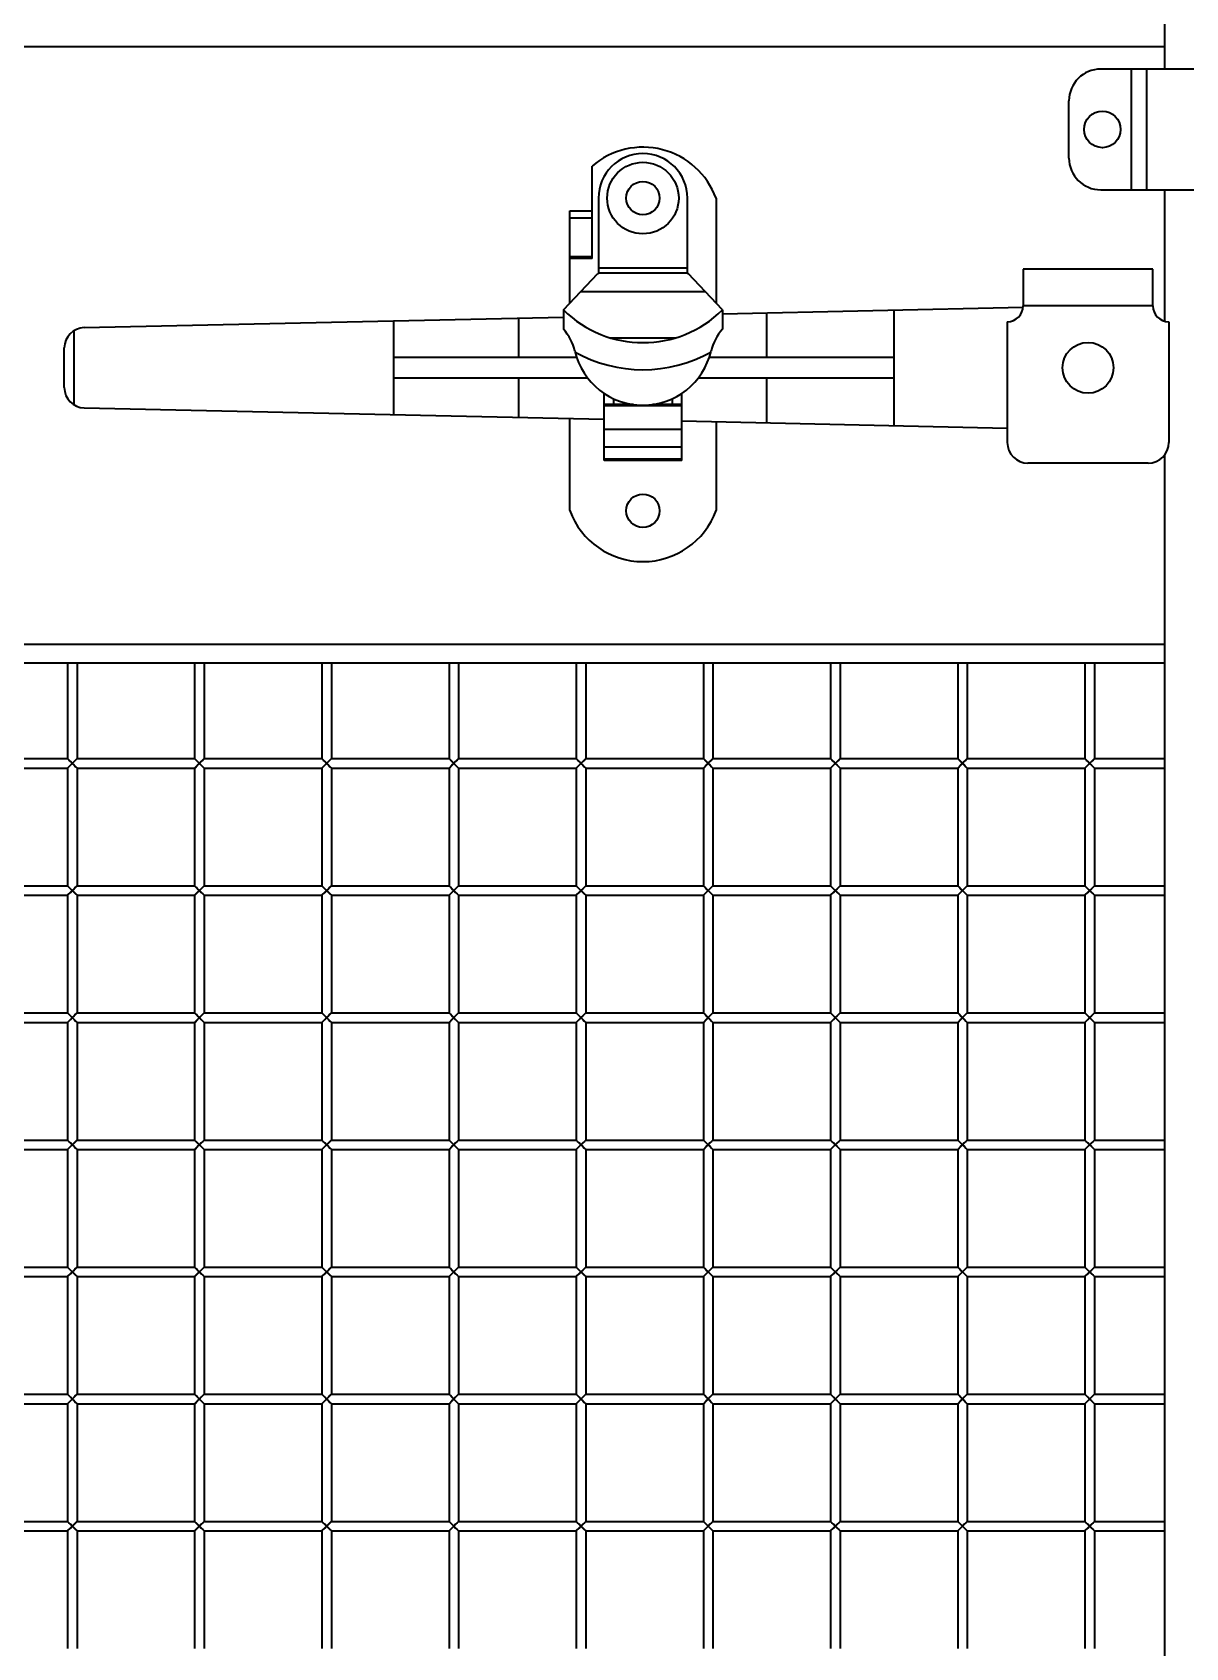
# Model space of a CAD drawing. Header units: millimetres. Extents: x 32496 to 166256, y 3504 to 23939.
# Drawn here: x 43650 to 44012, y 16053 to 16561 of the extents above; entities that cross this region are included whole.
import ezdxf

# ---------------------------------------------------------------- set-up
doc = ezdxf.new("R2010")
doc.units = ezdxf.units.MM
doc.layers.get('0').update_dxf_attribs({"lineweight": 35})

msp = doc.modelspace()

# ---------------------------------------------------------------- linework, layer by layer
at = {"linetype": 'Continuous'}
for p, q in [((44005.64, 17480.849), (44005.64, 16549.849)), ((44005.64, 16556.849), (43379.64, 16556.849)), ((44059.64, 16549.849), (43985.64, 16549.849)), ((43995.34, 16511.849), (43995.34, 16549.849)), ((44000.14, 16511.849), (44000.14, 16549.849)), ((43975.64, 16521.849), (43975.64, 16539.849)), ((43825.64, 16490.249), (43825.64, 16519.303)), ((43985.64, 16511.849), (44059.64, 16511.849)), ((44005.64, 16511.849), (44005.64, 16470.349)), ((43818.64, 16476.173), (43818.64, 16505.249)), ((43818.64, 16505.249), (43825.64, 16505.249)), ((43827.64, 16509.249), (43827.64, 16485.558)), ((43855.64, 16485.558), (43855.64, 16509.249)), ((43864.64, 16509.19), (43864.64, 16476.173)), ((43818.64, 16503.028), (43825.64, 16503.028)), ((43818.64, 16490.854), (43825.64, 16490.854)), ((43825.64, 16490.249), (43818.64, 16490.249)), ((43816.64, 16474.044), (43827.461, 16485.558)), ((43827.461, 16485.558), (43827.64, 16485.558)), ((43827.64, 16487.249), (43855.64, 16487.249)), ((43827.64, 16485.749), (43855.64, 16485.749)), ((43855.64, 16485.558), (43855.819, 16485.558)), ((43866.64, 16474.044), (43855.819, 16485.558)), ((43961.24, 16486.849), (43961.24, 16475.349)), ((44002.04, 16486.849), (43961.24, 16486.849)), ((44002.04, 16475.349), (44002.04, 16486.849)), ((43861.279, 16479.749), (43822.001, 16479.749)), ((43866.64, 16472.856), (43961.197, 16474.914)), ((44002.04, 16475.349), (43961.24, 16475.349)), ((43665.9, 16468.485), (43816.64, 16471.767)), ((43763.34, 16441.091), (43763.34, 16470.606)), ((43802.64, 16459.049), (43802.64, 16471.462)), ((43816.64, 16474.044), (43816.64, 16468.024)), ((43866.64, 16474.044), (43866.64, 16468.024)), ((43880.64, 16459.049), (43880.64, 16473.16)), ((43920.64, 16437.666), (43920.64, 16474.031)), ((43956.24, 16470.349), (43956.24, 16432.349)), ((44007.04, 16470.349), (44007.04, 16432.349)), ((43662.64, 16467.509), (43662.64, 16444.189)), ((43831.429, 16465.249), (43851.85, 16465.249)), ((43659.64, 16449.611), (43659.64, 16462.086)), ((43820.867, 16459.049), (43763.34, 16459.049)), ((43920.64, 16459.049), (43862.413, 16459.049)), ((43763.34, 16452.649), (43824.284, 16452.649)), ((43802.64, 16440.235), (43802.64, 16452.649)), ((43858.997, 16452.649), (43920.64, 16452.649)), ((43880.64, 16438.537), (43880.64, 16452.649)), ((43829.39, 16426.71), (43829.39, 16447.856)), ((43829.39, 16444.349), (43838.519, 16444.349)), ((43853.89, 16443.849), (43829.39, 16443.849)), ((43832.39, 16446.161), (43832.39, 16444.349)), ((43844.758, 16444.349), (43853.89, 16444.349)), ((43850.89, 16444.349), (43850.89, 16446.162)), ((43853.89, 16426.71), (43853.89, 16447.856)), ((43665.9, 16443.212), (43829.39, 16439.653)), ((43818.64, 16410.908), (43818.64, 16439.887)), ((43853.89, 16439.119), (43956.24, 16436.891)), ((43864.64, 16438.885), (43864.64, 16410.908)), ((43829.39, 16436.539), (43853.89, 16436.539)), ((43853.89, 16430.901), (43829.39, 16430.901)), ((43829.39, 16427.18), (43853.89, 16427.18)), ((43853.89, 16426.71), (43829.39, 16426.71)), ((44000.54, 16425.849), (43962.74, 16425.849)), ((44005.64, 16428.366), (44005.64, 15442.849)), ((43379.64, 16368.849), (44005.64, 16368.849)), ((44005.64, 16362.849), (43379.64, 16362.849)), ((43660.64, 16362.849), (43660.64, 16332.849)), ((43663.64, 16362.849), (43663.64, 16332.849)), ((43700.64, 16362.849), (43700.64, 16332.849)), ((43703.64, 16362.849), (43703.64, 16332.849)), ((43740.64, 16362.849), (43740.64, 16332.849)), ((43743.64, 16362.849), (43743.64, 16332.849)), ((43780.64, 16362.849), (43780.64, 16332.849)), ((43783.64, 16362.849), (43783.64, 16332.849)), ((43820.64, 16362.849), (43820.64, 16332.849)), ((43823.64, 16362.849), (43823.64, 16332.849)), ((43860.64, 16362.849), (43860.64, 16332.849)), ((43863.64, 16362.849), (43863.64, 16332.849)), ((43900.64, 16362.849), (43900.64, 16332.849)), ((43903.64, 16362.849), (43903.64, 16332.849)), ((43940.64, 16362.849), (43940.64, 16332.849)), ((43943.64, 16362.849), (43943.64, 16332.849)), ((43980.64, 16362.849), (43980.64, 16332.849)), ((43983.64, 16362.849), (43983.64, 16332.849)), ((43623.64, 16332.849), (43660.64, 16332.849)), ((43660.64, 16329.849), (43663.64, 16332.849)), ((43663.64, 16329.849), (43660.64, 16332.849)), ((43663.64, 16332.849), (43700.64, 16332.849)), ((43703.64, 16329.849), (43700.64, 16332.849)), ((43700.64, 16329.849), (43703.64, 16332.849)), ((43703.64, 16332.849), (43740.64, 16332.849)), ((43743.64, 16329.849), (43740.64, 16332.849)), ((43740.64, 16329.849), (43743.64, 16332.849)), ((43743.64, 16332.849), (43780.64, 16332.849)), ((43783.64, 16329.849), (43780.64, 16332.849)), ((43780.64, 16329.849), (43783.64, 16332.849)), ((43783.64, 16332.849), (43820.64, 16332.849)), ((43823.64, 16329.849), (43820.64, 16332.849)), ((43820.64, 16329.849), (43823.64, 16332.849)), ((43823.64, 16332.849), (43860.64, 16332.849)), ((43863.64, 16329.849), (43860.64, 16332.849)), ((43860.64, 16329.849), (43863.64, 16332.849)), ((43863.64, 16332.849), (43900.64, 16332.849)), ((43903.64, 16329.849), (43900.64, 16332.849)), ((43900.64, 16329.849), (43903.64, 16332.849)), ((43903.64, 16332.849), (43940.64, 16332.849)), ((43940.64, 16329.849), (43943.64, 16332.849)), ((43943.64, 16329.849), (43940.64, 16332.849)), ((43943.64, 16332.849), (43980.64, 16332.849)), ((43980.64, 16329.849), (43983.64, 16332.849)), ((43983.64, 16329.849), (43980.64, 16332.849)), ((43983.64, 16332.849), (44005.64, 16332.849)), ((43623.64, 16329.849), (43660.64, 16329.849)), ((43660.64, 16329.849), (43660.64, 16292.849)), ((43660.756, 16329.965), (43661.55, 16330.759)), ((43661.55, 16330.759), (43662.14, 16331.349)), ((43663.64, 16329.849), (43663.64, 16292.849)), ((43663.64, 16329.849), (43700.64, 16329.849)), ((43700.64, 16329.849), (43700.64, 16292.849)), ((43700.756, 16329.965), (43701.55, 16330.759)), ((43701.55, 16330.759), (43702.14, 16331.349)), ((43703.64, 16329.849), (43703.64, 16292.849)), ((43703.64, 16329.849), (43740.64, 16329.849)), ((43740.64, 16329.849), (43740.64, 16292.849)), ((43740.756, 16329.965), (43741.55, 16330.759)), ((43741.55, 16330.759), (43742.14, 16331.349)), ((43743.64, 16329.849), (43743.64, 16292.849)), ((43743.64, 16329.849), (43780.64, 16329.849)), ((43780.64, 16329.849), (43780.64, 16292.849)), ((43780.756, 16329.965), (43781.55, 16330.759)), ((43781.55, 16330.759), (43782.14, 16331.349)), ((43783.64, 16329.849), (43783.64, 16292.849)), ((43783.64, 16329.849), (43820.64, 16329.849)), ((43820.64, 16329.849), (43820.64, 16292.849)), ((43820.756, 16329.965), (43821.55, 16330.759)), ((43821.55, 16330.759), (43822.14, 16331.349)), ((43823.64, 16329.849), (43823.64, 16292.849)), ((43823.64, 16329.849), (43860.64, 16329.849)), ((43860.64, 16329.849), (43860.64, 16292.849)), ((43860.756, 16329.965), (43861.55, 16330.759)), ((43861.55, 16330.759), (43862.14, 16331.349)), ((43863.64, 16329.849), (43863.64, 16292.849)), ((43863.64, 16329.849), (43900.64, 16329.849)), ((43900.64, 16329.849), (43900.64, 16292.849)), ((43900.756, 16329.965), (43901.55, 16330.759)), ((43901.55, 16330.759), (43902.14, 16331.349)), ((43903.64, 16329.849), (43903.64, 16292.849)), ((43903.64, 16329.849), (43940.64, 16329.849)), ((43940.64, 16329.849), (43940.64, 16292.849)), ((43940.756, 16329.965), (43941.55, 16330.759)), ((43941.55, 16330.759), (43942.14, 16331.349)), ((43943.64, 16329.849), (43943.64, 16292.849)), ((43943.64, 16329.849), (43980.64, 16329.849)), ((43980.64, 16329.849), (43980.64, 16292.849)), ((43980.756, 16329.965), (43981.55, 16330.759)), ((43981.55, 16330.759), (43982.14, 16331.349)), ((43983.64, 16329.849), (43983.64, 16292.849)), ((43983.64, 16329.849), (44005.64, 16329.849)), ((43623.64, 16292.849), (43660.64, 16292.849)), ((43663.64, 16289.849), (43660.64, 16292.849)), ((43660.64, 16289.849), (43663.64, 16292.849)), ((43661.55, 16290.759), (43662.14, 16291.349)), ((43663.64, 16292.849), (43700.64, 16292.849)), ((43703.64, 16289.849), (43700.64, 16292.849)), ((43700.64, 16289.849), (43703.64, 16292.849)), ((43701.55, 16290.759), (43702.14, 16291.349)), ((43703.64, 16292.849), (43740.64, 16292.849)), ((43743.64, 16289.849), (43740.64, 16292.849)), ((43740.64, 16289.849), (43743.64, 16292.849)), ((43741.55, 16290.759), (43742.14, 16291.349)), ((43743.64, 16292.849), (43780.64, 16292.849)), ((43783.64, 16289.849), (43780.64, 16292.849)), ((43780.64, 16289.849), (43783.64, 16292.849)), ((43781.55, 16290.759), (43782.14, 16291.349)), ((43783.64, 16292.849), (43820.64, 16292.849)), ((43823.64, 16289.849), (43820.64, 16292.849)), ((43820.64, 16289.849), (43823.64, 16292.849)), ((43821.55, 16290.759), (43822.14, 16291.349)), ((43823.64, 16292.849), (43860.64, 16292.849)), ((43863.64, 16289.849), (43860.64, 16292.849)), ((43860.64, 16289.849), (43863.64, 16292.849)), ((43861.55, 16290.759), (43862.14, 16291.349)), ((43863.64, 16292.849), (43900.64, 16292.849)), ((43903.64, 16289.849), (43900.64, 16292.849)), ((43900.64, 16289.849), (43903.64, 16292.849)), ((43901.55, 16290.759), (43902.14, 16291.349)), ((43903.64, 16292.849), (43940.64, 16292.849)), ((43943.64, 16289.849), (43940.64, 16292.849)), ((43940.64, 16289.849), (43943.64, 16292.849)), ((43941.55, 16290.759), (43942.14, 16291.349)), ((43943.64, 16292.849), (43980.64, 16292.849)), ((43980.64, 16289.849), (43983.64, 16292.849)), ((43983.64, 16289.849), (43980.64, 16292.849)), ((43981.55, 16290.759), (43982.14, 16291.349)), ((43983.64, 16292.849), (44005.64, 16292.849)), ((43623.64, 16289.849), (43660.64, 16289.849)), ((43660.64, 16289.849), (43660.64, 16252.849)), ((43660.756, 16289.965), (43661.55, 16290.759)), ((43663.64, 16289.849), (43663.64, 16252.849)), ((43663.64, 16289.849), (43700.64, 16289.849)), ((43700.64, 16289.849), (43700.64, 16252.849)), ((43700.756, 16289.965), (43701.55, 16290.759)), ((43703.64, 16289.849), (43703.64, 16252.849)), ((43703.64, 16289.849), (43740.64, 16289.849)), ((43740.64, 16289.849), (43740.64, 16252.849)), ((43740.756, 16289.965), (43741.55, 16290.759)), ((43743.64, 16289.849), (43743.64, 16252.849)), ((43743.64, 16289.849), (43780.64, 16289.849)), ((43780.64, 16289.849), (43780.64, 16252.849)), ((43780.756, 16289.965), (43781.55, 16290.759)), ((43783.64, 16289.849), (43783.64, 16252.849)), ((43783.64, 16289.849), (43820.64, 16289.849)), ((43820.64, 16289.849), (43820.64, 16252.849)), ((43820.756, 16289.965), (43821.55, 16290.759)), ((43823.64, 16289.849), (43823.64, 16252.849)), ((43823.64, 16289.849), (43860.64, 16289.849)), ((43860.64, 16289.849), (43860.64, 16252.849)), ((43860.756, 16289.965), (43861.55, 16290.759)), ((43863.64, 16289.849), (43863.64, 16252.849)), ((43863.64, 16289.849), (43900.64, 16289.849)), ((43900.64, 16289.849), (43900.64, 16252.849)), ((43900.756, 16289.965), (43901.55, 16290.759)), ((43903.64, 16289.849), (43903.64, 16252.849)), ((43903.64, 16289.849), (43940.64, 16289.849)), ((43940.64, 16289.849), (43940.64, 16252.849)), ((43940.756, 16289.965), (43941.55, 16290.759)), ((43943.64, 16289.849), (43943.64, 16252.849)), ((43943.64, 16289.849), (43980.64, 16289.849)), ((43980.64, 16289.849), (43980.64, 16252.849)), ((43980.756, 16289.965), (43981.55, 16290.759)), ((43983.64, 16289.849), (43983.64, 16252.849)), ((43983.64, 16289.849), (44005.64, 16289.849)), ((43623.64, 16252.849), (43660.64, 16252.849)), ((43663.64, 16249.849), (43660.64, 16252.849)), ((43660.64, 16249.849), (43663.64, 16252.849)), ((43660.756, 16249.965), (43661.55, 16250.759)), ((43661.55, 16250.759), (43662.14, 16251.349)), ((43663.64, 16252.849), (43700.64, 16252.849)), ((43703.64, 16249.849), (43700.64, 16252.849)), ((43700.64, 16249.849), (43703.64, 16252.849)), ((43700.756, 16249.965), (43701.55, 16250.759)), ((43701.55, 16250.759), (43702.14, 16251.349)), ((43703.64, 16252.849), (43740.64, 16252.849)), ((43743.64, 16249.849), (43740.64, 16252.849)), ((43740.64, 16249.849), (43743.64, 16252.849)), ((43740.756, 16249.965), (43741.55, 16250.759)), ((43741.55, 16250.759), (43742.14, 16251.349)), ((43743.64, 16252.849), (43780.64, 16252.849)), ((43783.64, 16249.849), (43780.64, 16252.849)), ((43780.64, 16249.849), (43783.64, 16252.849)), ((43780.756, 16249.965), (43781.55, 16250.759)), ((43781.55, 16250.759), (43782.14, 16251.349)), ((43783.64, 16252.849), (43820.64, 16252.849)), ((43823.64, 16249.849), (43820.64, 16252.849)), ((43820.64, 16249.849), (43823.64, 16252.849)), ((43820.756, 16249.965), (43821.55, 16250.759)), ((43821.55, 16250.759), (43822.14, 16251.349)), ((43823.64, 16252.849), (43860.64, 16252.849)), ((43863.64, 16249.849), (43860.64, 16252.849)), ((43860.64, 16249.849), (43863.64, 16252.849)), ((43860.756, 16249.965), (43861.55, 16250.759)), ((43861.55, 16250.759), (43862.14, 16251.349)), ((43863.64, 16252.849), (43900.64, 16252.849)), ((43903.64, 16249.849), (43900.64, 16252.849)), ((43900.64, 16249.849), (43903.64, 16252.849)), ((43900.756, 16249.965), (43901.55, 16250.759)), ((43901.55, 16250.759), (43902.14, 16251.349)), ((43903.64, 16252.849), (43940.64, 16252.849)), ((43943.64, 16249.849), (43940.64, 16252.849)), ((43940.64, 16249.849), (43943.64, 16252.849)), ((43940.756, 16249.965), (43941.55, 16250.759)), ((43941.55, 16250.759), (43942.14, 16251.349)), ((43943.64, 16252.849), (43980.64, 16252.849)), ((43983.64, 16249.849), (43980.64, 16252.849)), ((43980.64, 16249.849), (43983.64, 16252.849)), ((43980.756, 16249.965), (43981.55, 16250.759)), ((43981.55, 16250.759), (43982.14, 16251.349)), ((43983.64, 16252.849), (44005.64, 16252.849)), ((43623.64, 16249.849), (43660.64, 16249.849)), ((43660.64, 16249.849), (43660.64, 16212.849)), ((43663.64, 16249.849), (43663.64, 16212.849)), ((43663.64, 16249.849), (43700.64, 16249.849)), ((43700.64, 16249.849), (43700.64, 16212.849)), ((43703.64, 16249.849), (43703.64, 16212.849)), ((43703.64, 16249.849), (43740.64, 16249.849)), ((43740.64, 16249.849), (43740.64, 16212.849)), ((43743.64, 16249.849), (43743.64, 16212.849)), ((43743.64, 16249.849), (43780.64, 16249.849)), ((43780.64, 16249.849), (43780.64, 16212.849)), ((43783.64, 16249.849), (43783.64, 16212.849)), ((43783.64, 16249.849), (43820.64, 16249.849)), ((43820.64, 16249.849), (43820.64, 16212.849)), ((43823.64, 16249.849), (43823.64, 16212.849)), ((43823.64, 16249.849), (43860.64, 16249.849)), ((43860.64, 16249.849), (43860.64, 16212.849)), ((43863.64, 16249.849), (43863.64, 16212.849)), ((43863.64, 16249.849), (43900.64, 16249.849)), ((43900.64, 16249.849), (43900.64, 16212.849)), ((43903.64, 16249.849), (43903.64, 16212.849)), ((43903.64, 16249.849), (43940.64, 16249.849)), ((43940.64, 16249.849), (43940.64, 16212.849)), ((43943.64, 16249.849), (43943.64, 16212.849)), ((43943.64, 16249.849), (43980.64, 16249.849)), ((43980.64, 16249.849), (43980.64, 16212.849)), ((43983.64, 16249.849), (43983.64, 16212.849)), ((43983.64, 16249.849), (44005.64, 16249.849)), ((43623.64, 16212.849), (43660.64, 16212.849)), ((43663.64, 16209.849), (43660.64, 16212.849)), ((43660.64, 16209.849), (43663.64, 16212.849)), ((43660.756, 16209.965), (43661.55, 16210.759)), ((43661.55, 16210.759), (43662.14, 16211.349)), ((43663.64, 16212.849), (43700.64, 16212.849)), ((43703.64, 16209.849), (43700.64, 16212.849)), ((43700.64, 16209.849), (43703.64, 16212.849)), ((43700.756, 16209.965), (43701.55, 16210.759)), ((43701.55, 16210.759), (43702.14, 16211.349)), ((43703.64, 16212.849), (43740.64, 16212.849)), ((43743.64, 16209.849), (43740.64, 16212.849)), ((43740.64, 16209.849), (43743.64, 16212.849)), ((43740.756, 16209.965), (43741.55, 16210.759)), ((43741.55, 16210.759), (43742.14, 16211.349)), ((43743.64, 16212.849), (43780.64, 16212.849)), ((43783.64, 16209.849), (43780.64, 16212.849)), ((43780.64, 16209.849), (43783.64, 16212.849)), ((43780.756, 16209.965), (43781.55, 16210.759)), ((43781.55, 16210.759), (43782.14, 16211.349)), ((43783.64, 16212.849), (43820.64, 16212.849)), ((43823.64, 16209.849), (43820.64, 16212.849)), ((43820.64, 16209.849), (43823.64, 16212.849)), ((43820.756, 16209.965), (43821.55, 16210.759)), ((43821.55, 16210.759), (43822.14, 16211.349)), ((43823.64, 16212.849), (43860.64, 16212.849)), ((43863.64, 16209.849), (43860.64, 16212.849)), ((43860.64, 16209.849), (43863.64, 16212.849)), ((43860.756, 16209.965), (43861.55, 16210.759)), ((43861.55, 16210.759), (43862.14, 16211.349)), ((43863.64, 16212.849), (43900.64, 16212.849)), ((43903.64, 16209.849), (43900.64, 16212.849)), ((43900.64, 16209.849), (43903.64, 16212.849)), ((43900.756, 16209.965), (43901.55, 16210.759)), ((43901.55, 16210.759), (43902.14, 16211.349)), ((43903.64, 16212.849), (43940.64, 16212.849)), ((43943.64, 16209.849), (43940.64, 16212.849)), ((43940.64, 16209.849), (43943.64, 16212.849)), ((43940.756, 16209.965), (43941.55, 16210.759)), ((43941.55, 16210.759), (43942.14, 16211.349)), ((43943.64, 16212.849), (43980.64, 16212.849)), ((43983.64, 16209.849), (43980.64, 16212.849)), ((43980.64, 16209.849), (43983.64, 16212.849)), ((43980.756, 16209.965), (43981.55, 16210.759)), ((43981.55, 16210.759), (43982.14, 16211.349)), ((43983.64, 16212.849), (44005.64, 16212.849)), ((43623.64, 16209.849), (43660.64, 16209.849)), ((43660.64, 16209.849), (43660.64, 16172.849)), ((43663.64, 16209.849), (43663.64, 16172.849)), ((43663.64, 16209.849), (43700.64, 16209.849)), ((43700.64, 16209.849), (43700.64, 16172.849)), ((43703.64, 16209.849), (43703.64, 16172.849)), ((43703.64, 16209.849), (43740.64, 16209.849)), ((43740.64, 16209.849), (43740.64, 16172.849)), ((43743.64, 16209.849), (43743.64, 16172.849)), ((43743.64, 16209.849), (43780.64, 16209.849)), ((43780.64, 16209.849), (43780.64, 16172.849)), ((43783.64, 16209.849), (43783.64, 16172.849)), ((43783.64, 16209.849), (43820.64, 16209.849)), ((43820.64, 16209.849), (43820.64, 16172.849)), ((43823.64, 16209.849), (43823.64, 16172.849)), ((43823.64, 16209.849), (43860.64, 16209.849)), ((43860.64, 16209.849), (43860.64, 16172.849)), ((43863.64, 16209.849), (43863.64, 16172.849)), ((43863.64, 16209.849), (43900.64, 16209.849)), ((43900.64, 16209.849), (43900.64, 16172.849)), ((43903.64, 16209.849), (43903.64, 16172.849)), ((43903.64, 16209.849), (43940.64, 16209.849)), ((43940.64, 16209.849), (43940.64, 16172.849)), ((43943.64, 16209.849), (43943.64, 16172.849)), ((43943.64, 16209.849), (43980.64, 16209.849)), ((43980.64, 16209.849), (43980.64, 16172.849)), ((43983.64, 16209.849), (43983.64, 16172.849)), ((43983.64, 16209.849), (44005.64, 16209.849)), ((43623.64, 16172.849), (43660.64, 16172.849)), ((43623.64, 16169.849), (43660.64, 16169.849)), ((43663.64, 16169.849), (43660.64, 16172.849)), ((43660.64, 16169.849), (43663.64, 16172.849)), ((43660.64, 16169.849), (43660.64, 16132.849)), ((43660.756, 16169.965), (43661.55, 16170.759)), ((43661.55, 16170.759), (43662.14, 16171.349)), ((43663.64, 16172.849), (43700.64, 16172.849)), ((43663.64, 16169.849), (43663.64, 16132.849)), ((43663.64, 16169.849), (43700.64, 16169.849)), ((43703.64, 16169.849), (43700.64, 16172.849)), ((43700.64, 16169.849), (43703.64, 16172.849)), ((43700.64, 16169.849), (43700.64, 16132.849)), ((43700.756, 16169.965), (43701.55, 16170.759)), ((43701.55, 16170.759), (43702.14, 16171.349)), ((43703.64, 16172.849), (43740.64, 16172.849)), ((43703.64, 16169.849), (43703.64, 16132.849)), ((43703.64, 16169.849), (43740.64, 16169.849)), ((43743.64, 16169.849), (43740.64, 16172.849)), ((43740.64, 16169.849), (43743.64, 16172.849)), ((43740.64, 16169.849), (43740.64, 16132.849)), ((43740.756, 16169.965), (43741.55, 16170.759)), ((43741.55, 16170.759), (43742.14, 16171.349)), ((43743.64, 16172.849), (43780.64, 16172.849)), ((43743.64, 16169.849), (43743.64, 16132.849)), ((43743.64, 16169.849), (43780.64, 16169.849)), ((43783.64, 16169.849), (43780.64, 16172.849)), ((43780.64, 16169.849), (43783.64, 16172.849)), ((43780.64, 16169.849), (43780.64, 16132.849)), ((43780.756, 16169.965), (43781.55, 16170.759)), ((43781.55, 16170.759), (43782.14, 16171.349)), ((43783.64, 16172.849), (43820.64, 16172.849)), ((43783.64, 16169.849), (43783.64, 16132.849)), ((43783.64, 16169.849), (43820.64, 16169.849)), ((43823.64, 16169.849), (43820.64, 16172.849)), ((43820.64, 16169.849), (43823.64, 16172.849)), ((43820.64, 16169.849), (43820.64, 16132.849)), ((43820.756, 16169.965), (43821.55, 16170.759)), ((43821.55, 16170.759), (43822.14, 16171.349)), ((43823.64, 16172.849), (43860.64, 16172.849)), ((43823.64, 16169.849), (43823.64, 16132.849)), ((43823.64, 16169.849), (43860.64, 16169.849)), ((43863.64, 16169.849), (43860.64, 16172.849)), ((43860.64, 16169.849), (43863.64, 16172.849)), ((43860.64, 16169.849), (43860.64, 16132.849)), ((43860.756, 16169.965), (43861.55, 16170.759)), ((43861.55, 16170.759), (43862.14, 16171.349)), ((43863.64, 16172.849), (43900.64, 16172.849)), ((43863.64, 16169.849), (43863.64, 16132.849)), ((43863.64, 16169.849), (43900.64, 16169.849)), ((43903.64, 16169.849), (43900.64, 16172.849)), ((43900.64, 16169.849), (43903.64, 16172.849)), ((43900.64, 16169.849), (43900.64, 16132.849)), ((43900.756, 16169.965), (43901.55, 16170.759)), ((43901.55, 16170.759), (43902.14, 16171.349)), ((43903.64, 16172.849), (43940.64, 16172.849)), ((43903.64, 16169.849), (43903.64, 16132.849)), ((43903.64, 16169.849), (43940.64, 16169.849)), ((43943.64, 16169.849), (43940.64, 16172.849)), ((43940.64, 16169.849), (43943.64, 16172.849)), ((43940.64, 16169.849), (43940.64, 16132.849)), ((43940.756, 16169.965), (43941.55, 16170.759)), ((43941.55, 16170.759), (43942.14, 16171.349)), ((43943.64, 16172.849), (43980.64, 16172.849)), ((43943.64, 16169.849), (43943.64, 16132.849)), ((43943.64, 16169.849), (43980.64, 16169.849)), ((43983.64, 16169.849), (43980.64, 16172.849)), ((43980.64, 16169.849), (43983.64, 16172.849)), ((43980.64, 16169.849), (43980.64, 16132.849)), ((43980.756, 16169.965), (43981.55, 16170.759)), ((43981.55, 16170.759), (43982.14, 16171.349)), ((43983.64, 16172.849), (44005.64, 16172.849)), ((43983.64, 16169.849), (43983.64, 16132.849)), ((43983.64, 16169.849), (44005.64, 16169.849)), ((43623.64, 16132.849), (43660.64, 16132.849)), ((43623.64, 16129.849), (43660.64, 16129.849)), ((43663.64, 16129.849), (43660.64, 16132.849)), ((43660.64, 16129.849), (43663.64, 16132.849)), ((43660.64, 16129.849), (43660.64, 16092.849)), ((43660.756, 16129.965), (43661.55, 16130.759)), ((43661.55, 16130.759), (43662.14, 16131.349)), ((43663.64, 16132.849), (43700.64, 16132.849)), ((43663.64, 16129.849), (43663.64, 16092.849)), ((43663.64, 16129.849), (43700.64, 16129.849)), ((43703.64, 16129.849), (43700.64, 16132.849)), ((43700.64, 16129.849), (43703.64, 16132.849)), ((43700.64, 16129.849), (43700.64, 16092.849)), ((43700.756, 16129.965), (43701.55, 16130.759)), ((43701.55, 16130.759), (43702.14, 16131.349)), ((43703.64, 16132.849), (43740.64, 16132.849)), ((43703.64, 16129.849), (43703.64, 16092.849)), ((43703.64, 16129.849), (43740.64, 16129.849)), ((43743.64, 16129.849), (43740.64, 16132.849)), ((43740.64, 16129.849), (43743.64, 16132.849)), ((43740.64, 16129.849), (43740.64, 16092.849)), ((43740.756, 16129.965), (43741.55, 16130.759)), ((43741.55, 16130.759), (43742.14, 16131.349)), ((43743.64, 16132.849), (43780.64, 16132.849)), ((43743.64, 16129.849), (43743.64, 16092.849)), ((43743.64, 16129.849), (43780.64, 16129.849)), ((43783.64, 16129.849), (43780.64, 16132.849)), ((43780.64, 16129.849), (43783.64, 16132.849)), ((43780.64, 16129.849), (43780.64, 16092.849)), ((43780.756, 16129.965), (43781.55, 16130.759)), ((43781.55, 16130.759), (43782.14, 16131.349)), ((43783.64, 16132.849), (43820.64, 16132.849)), ((43783.64, 16129.849), (43783.64, 16092.849)), ((43783.64, 16129.849), (43820.64, 16129.849)), ((43823.64, 16129.849), (43820.64, 16132.849)), ((43820.64, 16129.849), (43823.64, 16132.849)), ((43820.64, 16129.849), (43820.64, 16092.849)), ((43820.756, 16129.965), (43821.55, 16130.759)), ((43821.55, 16130.759), (43822.14, 16131.349)), ((43823.64, 16132.849), (43860.64, 16132.849)), ((43823.64, 16129.849), (43823.64, 16092.849)), ((43823.64, 16129.849), (43860.64, 16129.849)), ((43863.64, 16129.849), (43860.64, 16132.849)), ((43860.64, 16129.849), (43863.64, 16132.849)), ((43860.64, 16129.849), (43860.64, 16092.849)), ((43860.756, 16129.965), (43861.55, 16130.759)), ((43861.55, 16130.759), (43862.14, 16131.349)), ((43863.64, 16132.849), (43900.64, 16132.849)), ((43863.64, 16129.849), (43863.64, 16092.849)), ((43863.64, 16129.849), (43900.64, 16129.849)), ((43903.64, 16129.849), (43900.64, 16132.849)), ((43900.64, 16129.849), (43903.64, 16132.849)), ((43900.64, 16129.849), (43900.64, 16092.849)), ((43900.756, 16129.965), (43901.55, 16130.759)), ((43901.55, 16130.759), (43902.14, 16131.349)), ((43903.64, 16132.849), (43940.64, 16132.849)), ((43903.64, 16129.849), (43903.64, 16092.849)), ((43903.64, 16129.849), (43940.64, 16129.849)), ((43943.64, 16129.849), (43940.64, 16132.849)), ((43940.64, 16129.849), (43943.64, 16132.849)), ((43940.64, 16129.849), (43940.64, 16092.849)), ((43940.756, 16129.965), (43941.55, 16130.759)), ((43941.55, 16130.759), (43942.14, 16131.349)), ((43943.64, 16132.849), (43980.64, 16132.849)), ((43943.64, 16129.849), (43943.64, 16092.849)), ((43943.64, 16129.849), (43980.64, 16129.849)), ((43983.64, 16129.849), (43980.64, 16132.849)), ((43980.64, 16129.849), (43983.64, 16132.849)), ((43980.64, 16129.849), (43980.64, 16092.849)), ((43980.756, 16129.965), (43981.55, 16130.759)), ((43981.55, 16130.759), (43982.14, 16131.349)), ((43983.64, 16132.849), (44005.64, 16132.849)), ((43983.64, 16129.849), (43983.64, 16092.849)), ((43983.64, 16129.849), (44005.64, 16129.849)), ((43623.64, 16092.849), (43660.64, 16092.849)), ((43623.64, 16089.849), (43660.64, 16089.849)), ((43663.64, 16089.849), (43660.64, 16092.849)), ((43660.64, 16089.849), (43663.64, 16092.849)), ((43660.64, 16089.849), (43660.64, 16052.849)), ((43660.756, 16089.965), (43661.55, 16090.759)), ((43661.55, 16090.759), (43662.14, 16091.349)), ((43663.64, 16092.849), (43700.64, 16092.849)), ((43663.64, 16089.849), (43663.64, 16052.849)), ((43663.64, 16089.849), (43700.64, 16089.849)), ((43703.64, 16089.849), (43700.64, 16092.849)), ((43700.64, 16089.849), (43703.64, 16092.849)), ((43700.64, 16089.849), (43700.64, 16052.849)), ((43700.756, 16089.965), (43701.55, 16090.759)), ((43701.55, 16090.759), (43702.14, 16091.349)), ((43703.64, 16092.849), (43740.64, 16092.849)), ((43703.64, 16089.849), (43703.64, 16052.849)), ((43703.64, 16089.849), (43740.64, 16089.849)), ((43743.64, 16089.849), (43740.64, 16092.849)), ((43740.64, 16089.849), (43743.64, 16092.849)), ((43740.64, 16089.849), (43740.64, 16052.849)), ((43740.756, 16089.965), (43741.55, 16090.759)), ((43741.55, 16090.759), (43742.14, 16091.349)), ((43743.64, 16092.849), (43780.64, 16092.849)), ((43743.64, 16089.849), (43743.64, 16052.849)), ((43743.64, 16089.849), (43780.64, 16089.849)), ((43783.64, 16089.849), (43780.64, 16092.849)), ((43780.64, 16089.849), (43783.64, 16092.849)), ((43780.64, 16089.849), (43780.64, 16052.849)), ((43780.756, 16089.965), (43781.55, 16090.759)), ((43781.55, 16090.759), (43782.14, 16091.349)), ((43783.64, 16092.849), (43820.64, 16092.849)), ((43783.64, 16089.849), (43783.64, 16052.849)), ((43783.64, 16089.849), (43820.64, 16089.849)), ((43823.64, 16089.849), (43820.64, 16092.849)), ((43820.64, 16089.849), (43823.64, 16092.849)), ((43820.64, 16089.849), (43820.64, 16052.849)), ((43820.756, 16089.965), (43821.55, 16090.759)), ((43821.55, 16090.759), (43822.14, 16091.349)), ((43823.64, 16092.849), (43860.64, 16092.849)), ((43823.64, 16089.849), (43823.64, 16052.849)), ((43823.64, 16089.849), (43860.64, 16089.849)), ((43863.64, 16089.849), (43860.64, 16092.849)), ((43860.64, 16089.849), (43863.64, 16092.849)), ((43860.64, 16089.849), (43860.64, 16052.849)), ((43860.756, 16089.965), (43861.55, 16090.759)), ((43861.55, 16090.759), (43862.14, 16091.349)), ((43863.64, 16092.849), (43900.64, 16092.849)), ((43863.64, 16089.849), (43863.64, 16052.849)), ((43863.64, 16089.849), (43900.64, 16089.849)), ((43903.64, 16089.849), (43900.64, 16092.849)), ((43900.64, 16089.849), (43903.64, 16092.849)), ((43900.64, 16089.849), (43900.64, 16052.849)), ((43900.756, 16089.965), (43901.55, 16090.759)), ((43901.55, 16090.759), (43902.14, 16091.349)), ((43903.64, 16092.849), (43940.64, 16092.849)), ((43903.64, 16089.849), (43903.64, 16052.849)), ((43903.64, 16089.849), (43940.64, 16089.849)), ((43943.64, 16089.849), (43940.64, 16092.849)), ((43940.64, 16089.849), (43943.64, 16092.849)), ((43940.64, 16089.849), (43940.64, 16052.849)), ((43940.756, 16089.965), (43941.55, 16090.759)), ((43941.55, 16090.759), (43942.14, 16091.349)), ((43943.64, 16092.849), (43980.64, 16092.849)), ((43943.64, 16089.849), (43943.64, 16052.849)), ((43943.64, 16089.849), (43980.64, 16089.849)), ((43983.64, 16089.849), (43980.64, 16092.849)), ((43980.64, 16089.849), (43983.64, 16092.849)), ((43980.64, 16089.849), (43980.64, 16052.849)), ((43980.756, 16089.965), (43981.55, 16090.759)), ((43981.55, 16090.759), (43982.14, 16091.349)), ((43983.64, 16092.849), (44005.64, 16092.849)), ((43983.64, 16089.849), (43983.64, 16052.849)), ((43983.64, 16089.849), (44005.64, 16089.849))]:
    msp.add_line(p, q, dxfattribs=at)
for points in [[(43662.14, 16331.349), (43661.553, 16331.936), (43661.077, 16332.411)], [(43663.524, 16332.733), (43663.209, 16332.418), (43662.72, 16331.929), (43662.14, 16331.349)], [(43702.14, 16331.349), (43701.553, 16331.936), (43701.077, 16332.411)], [(43703.524, 16332.733), (43703.209, 16332.418), (43702.72, 16331.929), (43702.14, 16331.349)], [(43742.14, 16331.349), (43741.553, 16331.936), (43741.077, 16332.411)], [(43743.524, 16332.733), (43743.209, 16332.418), (43742.72, 16331.929), (43742.14, 16331.349)], [(43782.14, 16331.349), (43781.553, 16331.936), (43781.077, 16332.411)], [(43783.524, 16332.733), (43783.209, 16332.418), (43782.72, 16331.929), (43782.14, 16331.349)], [(43822.14, 16331.349), (43821.553, 16331.936), (43821.077, 16332.411)], [(43823.524, 16332.733), (43823.209, 16332.418), (43822.72, 16331.929), (43822.14, 16331.349)], [(43862.14, 16331.349), (43861.553, 16331.936), (43861.077, 16332.411)], [(43863.524, 16332.733), (43863.209, 16332.418), (43862.72, 16331.929), (43862.14, 16331.349)], [(43902.14, 16331.349), (43901.553, 16331.936), (43901.077, 16332.411)], [(43903.524, 16332.733), (43903.209, 16332.418), (43902.72, 16331.929), (43902.14, 16331.349)], [(43942.14, 16331.349), (43941.553, 16331.936), (43941.077, 16332.411)], [(43943.524, 16332.733), (43943.209, 16332.418), (43942.72, 16331.929), (43942.14, 16331.349)], [(43982.14, 16331.349), (43981.553, 16331.936), (43981.077, 16332.411)], [(43983.524, 16332.733), (43983.209, 16332.418), (43982.72, 16331.929), (43982.14, 16331.349)], [(43662.14, 16331.349), (43662.731, 16330.758), (43663.2, 16330.288), (43663.64, 16329.849)], [(43702.14, 16331.349), (43702.731, 16330.758), (43703.2, 16330.288), (43703.64, 16329.849)], [(43742.14, 16331.349), (43742.731, 16330.758), (43743.2, 16330.288), (43743.64, 16329.849)], [(43782.14, 16331.349), (43782.731, 16330.758), (43783.2, 16330.288), (43783.64, 16329.849)], [(43822.14, 16331.349), (43822.731, 16330.758), (43823.2, 16330.288), (43823.64, 16329.849)], [(43862.14, 16331.349), (43862.731, 16330.758), (43863.2, 16330.288), (43863.64, 16329.849)], [(43902.14, 16331.349), (43902.731, 16330.758), (43903.2, 16330.288), (43903.64, 16329.849)], [(43942.14, 16331.349), (43942.731, 16330.758), (43943.2, 16330.288), (43943.64, 16329.849)], [(43982.14, 16331.349), (43982.731, 16330.758), (43983.2, 16330.288), (43983.64, 16329.849)], [(43662.14, 16291.349), (43661.553, 16291.936), (43661.077, 16292.411)], [(43663.524, 16292.733), (43663.209, 16292.418), (43662.72, 16291.929), (43662.14, 16291.349)], [(43662.14, 16291.349), (43662.731, 16290.758), (43663.2, 16290.288), (43663.64, 16289.849)], [(43702.14, 16291.349), (43701.553, 16291.936), (43701.077, 16292.411)], [(43703.524, 16292.733), (43703.209, 16292.418), (43702.72, 16291.929), (43702.14, 16291.349)], [(43702.14, 16291.349), (43702.731, 16290.758), (43703.2, 16290.288), (43703.64, 16289.849)], [(43742.14, 16291.349), (43741.553, 16291.936), (43741.077, 16292.411)], [(43743.524, 16292.733), (43743.209, 16292.418), (43742.72, 16291.929), (43742.14, 16291.349)], [(43742.14, 16291.349), (43742.731, 16290.758), (43743.2, 16290.288), (43743.64, 16289.849)], [(43782.14, 16291.349), (43781.553, 16291.936), (43781.077, 16292.411)], [(43783.524, 16292.733), (43783.209, 16292.418), (43782.72, 16291.929), (43782.14, 16291.349)], [(43782.14, 16291.349), (43782.731, 16290.758), (43783.2, 16290.288), (43783.64, 16289.849)], [(43822.14, 16291.349), (43821.553, 16291.936), (43821.077, 16292.411)], [(43823.524, 16292.733), (43823.209, 16292.418), (43822.72, 16291.929), (43822.14, 16291.349)], [(43822.14, 16291.349), (43822.731, 16290.758), (43823.2, 16290.288), (43823.64, 16289.849)], [(43862.14, 16291.349), (43861.553, 16291.936), (43861.077, 16292.411)], [(43863.524, 16292.733), (43863.209, 16292.418), (43862.72, 16291.929), (43862.14, 16291.349)], [(43862.14, 16291.349), (43862.731, 16290.758), (43863.2, 16290.288), (43863.64, 16289.849)], [(43902.14, 16291.349), (43901.553, 16291.936), (43901.077, 16292.411)], [(43903.524, 16292.733), (43903.209, 16292.418), (43902.72, 16291.929), (43902.14, 16291.349)], [(43902.14, 16291.349), (43902.731, 16290.758), (43903.2, 16290.288), (43903.64, 16289.849)], [(43942.14, 16291.349), (43941.553, 16291.936), (43941.077, 16292.411)], [(43943.524, 16292.733), (43943.209, 16292.418), (43942.72, 16291.929), (43942.14, 16291.349)], [(43942.14, 16291.349), (43942.731, 16290.758), (43943.2, 16290.288), (43943.64, 16289.849)], [(43982.14, 16291.349), (43981.553, 16291.936), (43981.077, 16292.411)], [(43983.524, 16292.733), (43983.209, 16292.418), (43982.72, 16291.929), (43982.14, 16291.349)], [(43982.14, 16291.349), (43982.731, 16290.758), (43983.2, 16290.288), (43983.64, 16289.849)], [(43662.14, 16251.349), (43661.553, 16251.936), (43661.077, 16252.411)], [(43663.524, 16252.733), (43663.209, 16252.418), (43662.72, 16251.929), (43662.14, 16251.349)], [(43662.14, 16251.349), (43662.731, 16250.758), (43663.2, 16250.288), (43663.64, 16249.849)], [(43702.14, 16251.349), (43701.553, 16251.936), (43701.077, 16252.411)], [(43703.524, 16252.733), (43703.209, 16252.418), (43702.72, 16251.929), (43702.14, 16251.349)], [(43702.14, 16251.349), (43702.731, 16250.758), (43703.2, 16250.288), (43703.64, 16249.849)], [(43742.14, 16251.349), (43741.553, 16251.936), (43741.077, 16252.411)], [(43743.524, 16252.733), (43743.209, 16252.418), (43742.72, 16251.929), (43742.14, 16251.349)], [(43742.14, 16251.349), (43742.731, 16250.758), (43743.2, 16250.288), (43743.64, 16249.849)], [(43782.14, 16251.349), (43781.553, 16251.936), (43781.077, 16252.411)], [(43783.524, 16252.733), (43783.209, 16252.418), (43782.72, 16251.929), (43782.14, 16251.349)], [(43782.14, 16251.349), (43782.731, 16250.758), (43783.2, 16250.288), (43783.64, 16249.849)], [(43822.14, 16251.349), (43821.553, 16251.936), (43821.077, 16252.411)], [(43823.524, 16252.733), (43823.209, 16252.418), (43822.72, 16251.929), (43822.14, 16251.349)], [(43822.14, 16251.349), (43822.731, 16250.758), (43823.2, 16250.288), (43823.64, 16249.849)], [(43862.14, 16251.349), (43861.553, 16251.936), (43861.077, 16252.411)], [(43863.524, 16252.733), (43863.209, 16252.418), (43862.72, 16251.929), (43862.14, 16251.349)], [(43862.14, 16251.349), (43862.731, 16250.758), (43863.2, 16250.288), (43863.64, 16249.849)], [(43902.14, 16251.349), (43901.553, 16251.936), (43901.077, 16252.411)], [(43903.524, 16252.733), (43903.209, 16252.418), (43902.72, 16251.929), (43902.14, 16251.349)], [(43902.14, 16251.349), (43902.731, 16250.758), (43903.2, 16250.288), (43903.64, 16249.849)], [(43942.14, 16251.349), (43941.553, 16251.936), (43941.077, 16252.411)], [(43943.524, 16252.733), (43943.209, 16252.418), (43942.72, 16251.929), (43942.14, 16251.349)], [(43942.14, 16251.349), (43942.731, 16250.758), (43943.2, 16250.288), (43943.64, 16249.849)], [(43982.14, 16251.349), (43981.553, 16251.936), (43981.077, 16252.411)], [(43983.524, 16252.733), (43983.209, 16252.418), (43982.72, 16251.929), (43982.14, 16251.349)], [(43982.14, 16251.349), (43982.731, 16250.758), (43983.2, 16250.288), (43983.64, 16249.849)], [(43662.14, 16211.349), (43661.553, 16211.936), (43661.077, 16212.411)], [(43663.524, 16212.733), (43663.209, 16212.418), (43662.72, 16211.929), (43662.14, 16211.349)], [(43662.14, 16211.349), (43662.731, 16210.758), (43663.2, 16210.288), (43663.64, 16209.849)], [(43702.14, 16211.349), (43701.553, 16211.936), (43701.077, 16212.411)], [(43703.524, 16212.733), (43703.209, 16212.418), (43702.72, 16211.929), (43702.14, 16211.349)], [(43702.14, 16211.349), (43702.731, 16210.758), (43703.2, 16210.288), (43703.64, 16209.849)], [(43742.14, 16211.349), (43741.553, 16211.936), (43741.077, 16212.411)], [(43743.524, 16212.733), (43743.209, 16212.418), (43742.72, 16211.929), (43742.14, 16211.349)], [(43742.14, 16211.349), (43742.731, 16210.758), (43743.2, 16210.288), (43743.64, 16209.849)], [(43782.14, 16211.349), (43781.553, 16211.936), (43781.077, 16212.411)], [(43783.524, 16212.733), (43783.209, 16212.418), (43782.72, 16211.929), (43782.14, 16211.349)], [(43782.14, 16211.349), (43782.731, 16210.758), (43783.2, 16210.288), (43783.64, 16209.849)], [(43822.14, 16211.349), (43821.553, 16211.936), (43821.077, 16212.411)], [(43823.524, 16212.733), (43823.209, 16212.418), (43822.72, 16211.929), (43822.14, 16211.349)], [(43822.14, 16211.349), (43822.731, 16210.758), (43823.2, 16210.288), (43823.64, 16209.849)], [(43862.14, 16211.349), (43861.553, 16211.936), (43861.077, 16212.411)], [(43863.524, 16212.733), (43863.209, 16212.418), (43862.72, 16211.929), (43862.14, 16211.349)], [(43862.14, 16211.349), (43862.731, 16210.758), (43863.2, 16210.288), (43863.64, 16209.849)], [(43902.14, 16211.349), (43901.553, 16211.936), (43901.077, 16212.411)], [(43903.524, 16212.733), (43903.209, 16212.418), (43902.72, 16211.929), (43902.14, 16211.349)], [(43902.14, 16211.349), (43902.731, 16210.758), (43903.2, 16210.288), (43903.64, 16209.849)], [(43942.14, 16211.349), (43941.553, 16211.936), (43941.077, 16212.411)], [(43943.524, 16212.733), (43943.209, 16212.418), (43942.72, 16211.929), (43942.14, 16211.349)], [(43942.14, 16211.349), (43942.731, 16210.758), (43943.2, 16210.288), (43943.64, 16209.849)], [(43982.14, 16211.349), (43981.553, 16211.936), (43981.077, 16212.411)], [(43983.524, 16212.733), (43983.209, 16212.418), (43982.72, 16211.929), (43982.14, 16211.349)], [(43982.14, 16211.349), (43982.731, 16210.758), (43983.2, 16210.288), (43983.64, 16209.849)], [(43662.14, 16171.349), (43661.553, 16171.936), (43661.077, 16172.411)], [(43663.524, 16172.733), (43663.209, 16172.418), (43662.72, 16171.929), (43662.14, 16171.349)], [(43662.14, 16171.349), (43662.731, 16170.758), (43663.2, 16170.288), (43663.64, 16169.849)], [(43702.14, 16171.349), (43701.553, 16171.936), (43701.077, 16172.411)], [(43703.524, 16172.733), (43703.209, 16172.418), (43702.72, 16171.929), (43702.14, 16171.349)], [(43702.14, 16171.349), (43702.731, 16170.758), (43703.2, 16170.288), (43703.64, 16169.849)], [(43742.14, 16171.349), (43741.553, 16171.936), (43741.077, 16172.411)], [(43743.524, 16172.733), (43743.209, 16172.418), (43742.72, 16171.929), (43742.14, 16171.349)], [(43742.14, 16171.349), (43742.731, 16170.758), (43743.2, 16170.288), (43743.64, 16169.849)], [(43782.14, 16171.349), (43781.553, 16171.936), (43781.077, 16172.411)], [(43783.524, 16172.733), (43783.209, 16172.418), (43782.72, 16171.929), (43782.14, 16171.349)], [(43782.14, 16171.349), (43782.731, 16170.758), (43783.2, 16170.288), (43783.64, 16169.849)], [(43822.14, 16171.349), (43821.553, 16171.936), (43821.077, 16172.411)], [(43823.524, 16172.733), (43823.209, 16172.418), (43822.72, 16171.929), (43822.14, 16171.349)], [(43822.14, 16171.349), (43822.731, 16170.758), (43823.2, 16170.288), (43823.64, 16169.849)], [(43862.14, 16171.349), (43861.553, 16171.936), (43861.077, 16172.411)], [(43863.524, 16172.733), (43863.209, 16172.418), (43862.72, 16171.929), (43862.14, 16171.349)], [(43862.14, 16171.349), (43862.731, 16170.758), (43863.2, 16170.288), (43863.64, 16169.849)], [(43902.14, 16171.349), (43901.553, 16171.936), (43901.077, 16172.411)], [(43903.524, 16172.733), (43903.209, 16172.418), (43902.72, 16171.929), (43902.14, 16171.349)], [(43902.14, 16171.349), (43902.731, 16170.758), (43903.2, 16170.288), (43903.64, 16169.849)], [(43942.14, 16171.349), (43941.553, 16171.936), (43941.077, 16172.411)], [(43943.524, 16172.733), (43943.209, 16172.418), (43942.72, 16171.929), (43942.14, 16171.349)], [(43942.14, 16171.349), (43942.731, 16170.758), (43943.2, 16170.288), (43943.64, 16169.849)], [(43982.14, 16171.349), (43981.553, 16171.936), (43981.077, 16172.411)], [(43983.524, 16172.733), (43983.209, 16172.418), (43982.72, 16171.929), (43982.14, 16171.349)], [(43982.14, 16171.349), (43982.731, 16170.758), (43983.2, 16170.288), (43983.64, 16169.849)], [(43662.14, 16131.349), (43661.553, 16131.936), (43661.077, 16132.411)], [(43663.524, 16132.733), (43663.209, 16132.418), (43662.72, 16131.929), (43662.14, 16131.349)], [(43662.14, 16131.349), (43662.731, 16130.758), (43663.2, 16130.288), (43663.64, 16129.849)], [(43702.14, 16131.349), (43701.553, 16131.936), (43701.077, 16132.411)], [(43703.524, 16132.733), (43703.209, 16132.418), (43702.72, 16131.929), (43702.14, 16131.349)], [(43702.14, 16131.349), (43702.731, 16130.758), (43703.2, 16130.288), (43703.64, 16129.849)], [(43742.14, 16131.349), (43741.553, 16131.936), (43741.077, 16132.411)], [(43743.524, 16132.733), (43743.209, 16132.418), (43742.72, 16131.929), (43742.14, 16131.349)], [(43742.14, 16131.349), (43742.731, 16130.758), (43743.2, 16130.288), (43743.64, 16129.849)], [(43782.14, 16131.349), (43781.553, 16131.936), (43781.077, 16132.411)], [(43783.524, 16132.733), (43783.209, 16132.418), (43782.72, 16131.929), (43782.14, 16131.349)], [(43782.14, 16131.349), (43782.731, 16130.758), (43783.2, 16130.288), (43783.64, 16129.849)], [(43822.14, 16131.349), (43821.553, 16131.936), (43821.077, 16132.411)], [(43823.524, 16132.733), (43823.209, 16132.418), (43822.72, 16131.929), (43822.14, 16131.349)], [(43822.14, 16131.349), (43822.731, 16130.758), (43823.2, 16130.288), (43823.64, 16129.849)], [(43862.14, 16131.349), (43861.553, 16131.936), (43861.077, 16132.411)], [(43863.524, 16132.733), (43863.209, 16132.418), (43862.72, 16131.929), (43862.14, 16131.349)], [(43862.14, 16131.349), (43862.731, 16130.758), (43863.2, 16130.288), (43863.64, 16129.849)], [(43902.14, 16131.349), (43901.553, 16131.936), (43901.077, 16132.411)], [(43903.524, 16132.733), (43903.209, 16132.418), (43902.72, 16131.929), (43902.14, 16131.349)], [(43902.14, 16131.349), (43902.731, 16130.758), (43903.2, 16130.288), (43903.64, 16129.849)], [(43942.14, 16131.349), (43941.553, 16131.936), (43941.077, 16132.411)], [(43943.524, 16132.733), (43943.209, 16132.418), (43942.72, 16131.929), (43942.14, 16131.349)], [(43942.14, 16131.349), (43942.731, 16130.758), (43943.2, 16130.288), (43943.64, 16129.849)], [(43982.14, 16131.349), (43981.553, 16131.936), (43981.077, 16132.411)], [(43983.524, 16132.733), (43983.209, 16132.418), (43982.72, 16131.929), (43982.14, 16131.349)], [(43982.14, 16131.349), (43982.731, 16130.758), (43983.2, 16130.288), (43983.64, 16129.849)], [(43662.14, 16091.349), (43661.553, 16091.936), (43661.077, 16092.411)], [(43663.524, 16092.733), (43663.209, 16092.418), (43662.72, 16091.929), (43662.14, 16091.349)], [(43662.14, 16091.349), (43662.731, 16090.758), (43663.2, 16090.288), (43663.64, 16089.849)], [(43702.14, 16091.349), (43701.553, 16091.936), (43701.077, 16092.411)], [(43703.524, 16092.733), (43703.209, 16092.418), (43702.72, 16091.929), (43702.14, 16091.349)], [(43702.14, 16091.349), (43702.731, 16090.758), (43703.2, 16090.288), (43703.64, 16089.849)], [(43742.14, 16091.349), (43741.553, 16091.936), (43741.077, 16092.411)], [(43743.524, 16092.733), (43743.209, 16092.418), (43742.72, 16091.929), (43742.14, 16091.349)], [(43742.14, 16091.349), (43742.731, 16090.758), (43743.2, 16090.288), (43743.64, 16089.849)], [(43782.14, 16091.349), (43781.553, 16091.936), (43781.077, 16092.411)], [(43783.524, 16092.733), (43783.209, 16092.418), (43782.72, 16091.929), (43782.14, 16091.349)], [(43782.14, 16091.349), (43782.731, 16090.758), (43783.2, 16090.288), (43783.64, 16089.849)], [(43822.14, 16091.349), (43821.553, 16091.936), (43821.077, 16092.411)], [(43823.524, 16092.733), (43823.209, 16092.418), (43822.72, 16091.929), (43822.14, 16091.349)], [(43822.14, 16091.349), (43822.731, 16090.758), (43823.2, 16090.288), (43823.64, 16089.849)], [(43862.14, 16091.349), (43861.553, 16091.936), (43861.077, 16092.411)], [(43863.524, 16092.733), (43863.209, 16092.418), (43862.72, 16091.929), (43862.14, 16091.349)], [(43862.14, 16091.349), (43862.731, 16090.758), (43863.2, 16090.288), (43863.64, 16089.849)], [(43902.14, 16091.349), (43901.553, 16091.936), (43901.077, 16092.411)], [(43903.524, 16092.733), (43903.209, 16092.418), (43902.72, 16091.929), (43902.14, 16091.349)], [(43902.14, 16091.349), (43902.731, 16090.758), (43903.2, 16090.288), (43903.64, 16089.849)], [(43942.14, 16091.349), (43941.553, 16091.936), (43941.077, 16092.411)], [(43943.524, 16092.733), (43943.209, 16092.418), (43942.72, 16091.929), (43942.14, 16091.349)], [(43942.14, 16091.349), (43942.731, 16090.758), (43943.2, 16090.288), (43943.64, 16089.849)], [(43982.14, 16091.349), (43981.553, 16091.936), (43981.077, 16092.411)], [(43983.524, 16092.733), (43983.209, 16092.418), (43982.72, 16091.929), (43982.14, 16091.349)], [(43982.14, 16091.349), (43982.731, 16090.758), (43983.2, 16090.288), (43983.64, 16089.849)]]:
    msp.add_lwpolyline(points, dxfattribs=at)
for centre, radius in [((43986.14, 16530.849), 5.75), ((43841.64, 16509.249), 11.25), ((43841.64, 16509.249), 5.25), ((43981.64, 16455.849), 8), ((43841.64, 16410.849), 5.25)]:
    msp.add_circle(centre, radius, dxfattribs=at)
for centre, radius, start, end in [((43985.64, 16539.849), 10, 90, 180), ((43841.64, 16500.749), 24.5, 20.15307, 130.7728), ((43841.64, 16509.249), 14, 0, 180), ((43985.64, 16521.849), 10, 180, 270), ((43956.24, 16475.349), 5, 270, 0), ((44007.04, 16475.349), 5, 180, 270), ((43841.64, 16499.249), 35.5, 225.233, 314.767), ((43666.04, 16462.086), 6.4, 91.2473, 180), ((43804.64, 16457.441), 16, 13.09681, 41.40962), ((43878.64, 16457.441), 16, 138.59038, 166.90319), ((43841.64, 16466.049), 21.988, 193.09681, 346.90319), ((43841.64, 16499.249), 44, 240.97871, 299.02129), ((43666.04, 16449.611), 6.4, 180, 268.7527), ((43962.74, 16432.349), 6.5, 180, 270), ((44000.54, 16432.349), 6.5, 270, 0), ((43841.64, 16419.349), 24.5, 200.15307, 339.84693)]:
    msp.add_arc(centre, radius, start, end, dxfattribs=at)

doc.saveas('drawing.dxf')
